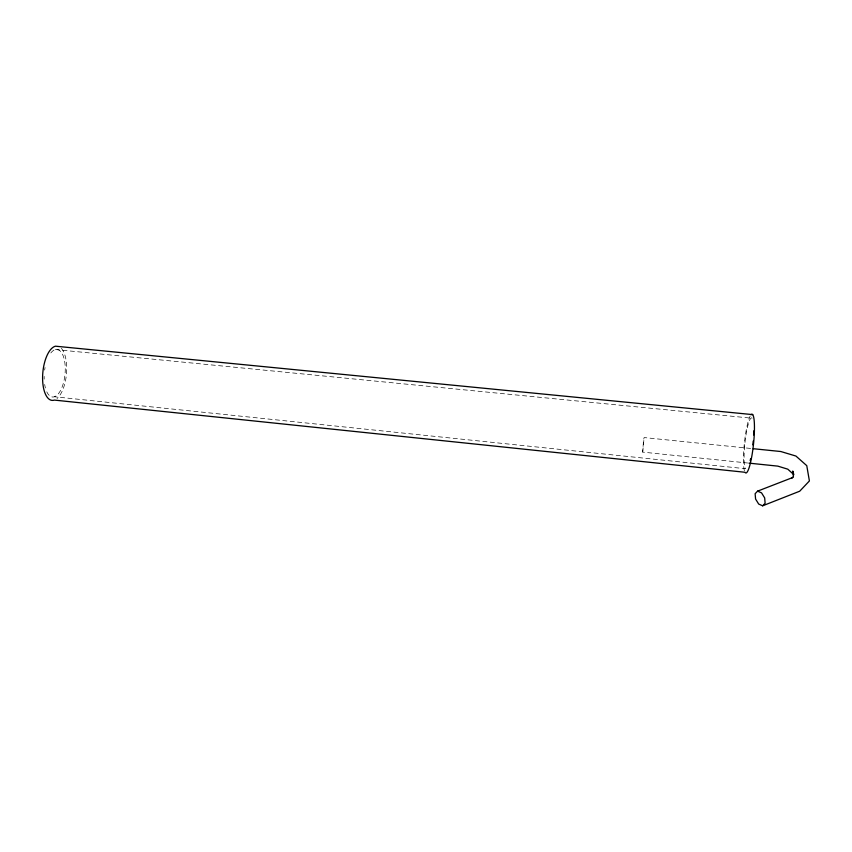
<?xml version="1.0" encoding="UTF-8"?>
<svg xmlns="http://www.w3.org/2000/svg" width="852" height="852" viewBox="0 0 852 852"><rect width="100%" height="100%" fill="white"/><g stroke="black" fill="none" stroke-linecap="round" stroke-linejoin="round"><path stroke-width="0.64" stroke-dasharray="4.26 3.19" d="M750.601 448.44L644.133 437.566L643.526 440.079L642.696 452.114L747.641 462.998M642.696 452.114L644.133 437.566M55.401 349.554L752.209 418.236A25.848 4.026 -84 0 0 745.447 438.727A25.848 4.026 -84 0 0 745.479 468.717L54.443 396.766M61.365 348.34A27.285 11.832 -84.5 0 1 66.477 373.762A27.285 11.832 -84.5 0 1 57.031 398.512M50.832 352.952A23.899 10.362 -84.5 0 1 64.273 359.48A23.899 10.362 -84.5 0 1 59.8 391.76A23.899 10.362 -84.5 0 1 45.795 389.289M45.401 387.958A23.899 10.362 -84.5 0 1 44.677 384.465M44.176 379.119A23.899 10.362 -84.5 0 1 44.166 376.403M44.655 370.066A23.899 10.362 -84.5 0 1 45.06 367.521M744.403 470.773A29.522 4.59 -84 0 1 744.371 443.157A29.522 4.59 -84 0 1 750.175 416.074"/><path stroke-width="1.28" d="M791.742 478.291L793.404 476.46L792.765 471.028L793.606 473.765M792.999 477.408L757.577 491.146L755.128 493.713L755.586 499.038L758.674 504.043L762.625 505.811L799.708 491.21L809.4 480.954L806.769 465.661L795.938 456.054L780.837 451.528L753.232 448.706M762.625 505.811L765.117 503.287L764.681 497.919L761.539 492.871L757.577 491.146M752.699 414.615L55.476 346.189A27.285 11.832 -84.5 0 0 42.6 376.744A27.285 11.832 -84.5 0 0 54.368 400.089L744.999 472.264A29.522 4.59 -84 0 0 753.519 443.998A29.522 4.59 -84 0 0 751.07 414.722M748.951 463.137L777.812 466.129L787.791 469.175L793.894 474.692M753.743 430.867A25.848 4.026 -84 0 1 753.615 434.978M753.211 441.048A25.848 4.026 -84 0 1 752.827 444.872M750.655 458.589A25.848 4.026 -84 0 1 750.175 460.676"/></g></svg>
